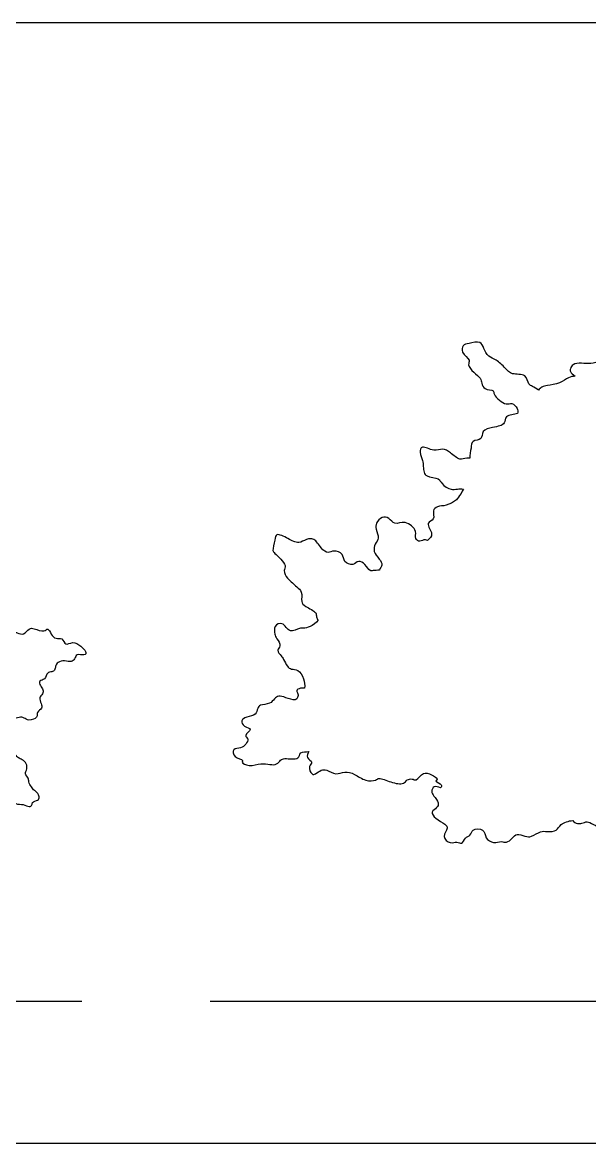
# Model space of a CAD drawing. Header units: millimetres. Extents: x 34 to 295, y 0 to 64.
# Drawn here: x 101.09 to 107.64, y 0.16 to 13.1 of the extents above; entities that cross this region are included whole.
import ezdxf

# ---------------------------------------------------------------- set-up
doc = ezdxf.new("R2010")
doc.units = ezdxf.units.MM
for name, color, linetype, true_color in [('AG-DIAGRAM', 7, 'Continuous', 0xfecc66), ('AG-PLANTS', 7, 'Continuous', 0x66ccff), ('X-VPRT', 6, 'Continuous', 0xff00ff)]:
    doc.layers.add(name, color=color, linetype=linetype, true_color=true_color)

msp = doc.modelspace()

# ---------------------------------------------------------------- linework, layer by layer
at = {"layer": 'AG-DIAGRAM'}
for p, q in [((89.746, 1.799), (101.776, 1.799)), ((103.258, 1.799), (115.288, 1.799))]:
    msp.add_line(p, q, dxfattribs=at)
at = {"layer": 'AG-PLANTS'}
for points, knots in [([(107.048, 8.854), (107.024, 8.867), (106.98, 8.899), (106.926, 8.916), (106.91, 9.053), (106.735, 9.023), (106.665, 9.109), (106.562, 9.209), (106.466, 9.235), (106.414, 9.334), (106.383, 9.427), (106.244, 9.393), (106.17, 9.379), (106.15, 9.283), (106.268, 9.204), (106.222, 9.144), (106.299, 9.055), (106.379, 8.997), (106.391, 8.934), (106.414, 8.854), (106.542, 8.859), (106.518, 8.795), (106.674, 8.669), (106.737, 8.717), (106.812, 8.643), (106.808, 8.609), (106.805, 8.585)], [-17.685858, -17.685858, -17.685858, -17.685858, -17.168488, -16.757518, -16.1713, -15.484646, -14.890546, -14.209593, -13.649894, -13.056277, -12.538621, -11.896836, -11.408232, -10.913781, -10.284796, -9.874872, -9.283061, -8.710219, -8.260647, -7.772042, -7.203795, -6.823891, -6.066402, -5.604749, -5.080544, -4.66148, -4.66148, -4.66148, -4.66148]), ([(108.362, 9.202), (108.354, 9.2), (108.311, 9.184), (108.102, 9.148), (107.945, 9.26), (107.769, 9.192), (107.654, 9.153), (107.547, 9.168), (107.441, 9.16), (107.414, 9.103), (107.407, 9.064), (107.446, 9.034), (107.471, 9.015)], [-14.727929, -14.727929, -14.727929, -14.727929, -14.501341, -13.657347, -12.873232, -12.121901, -11.49211, -10.896139, -10.328167, -9.902232, -9.567383, -9.104895, -9.104895, -9.104895, -9.104895]), ([(107.471, 9.015), (107.445, 9.012), (107.389, 9.006), (107.295, 8.925), (107.15, 8.911), (107.093, 8.895), (107.056, 8.867), (107.048, 8.854)], [-15.882863, -15.882863, -15.882863, -15.882863, -15.378778, -14.746396, -14.064753, -13.592957, -13.251258, -13.251258, -13.251258, -13.251258]), ([(106.805, 8.585), (106.782, 8.581), (106.742, 8.566), (106.662, 8.559), (106.662, 8.468), (106.597, 8.437), (106.52, 8.425), (106.385, 8.394), (106.406, 8.273), (106.273, 8.28), (106.271, 8.18), (106.253, 8.107), (106.253, 8.067)], [0, 0, 0, 0, 0.473354, 0.940163, 1.431927, 1.88084, 2.409146, 3.033329, 3.562506, 4.116126, 4.62922, 5.254542, 5.254542, 5.254542, 5.254542]), ([(106.253, 8.067), (106.241, 8.069), (106.2, 8.07), (106.134, 8.037), (106.033, 8.135), (105.939, 8.189), (105.84, 8.135), (105.699, 8.227), (105.667, 8.131), (105.714, 8.044), (105.716, 7.975), (105.722, 7.905), (105.751, 7.849), (105.906, 7.844), (105.922, 7.769), (106.04, 7.696), (106.094, 7.714), (106.156, 7.714), (106.181, 7.712)], [-13.827906, -13.827906, -13.827906, -13.827906, -13.633347, -13.116998, -12.464221, -11.888049, -11.309128, -10.646732, -10.188609, -9.619997, -9.141395, -8.670693, -8.242663, -7.580267, -7.105098, -6.471756, -5.971886, -5.661276, -5.661276, -5.661276, -5.661276]), ([(106.181, 7.712), (106.165, 7.679), (106.122, 7.617), (106.093, 7.576), (105.982, 7.514), (105.881, 7.519), (105.816, 7.464), (105.86, 7.357), (105.732, 7.325), (105.848, 7.191), (105.788, 7.138), (105.765, 7.118)], [-4.933195, -4.933195, -4.933195, -4.933195, -4.331123, -3.916894, -3.293005, -2.711227, -2.242738, -1.699357, -1.18722, -0.549361, 0, 0, 0, 0]), ([(105.765, 7.118), (105.757, 7.122), (105.724, 7.134), (105.681, 7.094), (105.61, 7.14), (105.655, 7.231), (105.51, 7.358), (105.384, 7.289), (105.325, 7.385), (105.237, 7.396), (105.167, 7.322), (105.165, 7.248), (105.214, 7.143), (105.156, 7.081), (105.137, 6.987), (105.206, 6.908), (105.26, 6.835), (105.214, 6.799), (105.212, 6.775)], [-10.809645, -10.809645, -10.809645, -10.809645, -10.647674, -10.186169, -9.747167, -9.230091, -8.508882, -7.884296, -7.337154, -6.833338, -6.288344, -5.801305, -5.214321, -4.711534, -4.177588, -3.591761, -3.088973, -2.636321, -2.636321, -2.636321, -2.636321]), ([(105.212, 6.775), (105.187, 6.773), (105.138, 6.774), (105.097, 6.759), (105.048, 6.846), (104.968, 6.898), (104.91, 6.821), (104.791, 6.866), (104.8, 6.969), (104.684, 7.012), (104.617, 6.963), (104.531, 7.027), (104.463, 7.151), (104.365, 7.134), (104.276, 7.076), (104.161, 7.137), (104.014, 7.212), (104.004, 7.121), (103.971, 6.998), (104.002, 6.972), (104.153, 6.83), (104.096, 6.773), (104.146, 6.676), (104.208, 6.63), (104.253, 6.58), (104.328, 6.53), (104.3, 6.408), (104.352, 6.354), (104.493, 6.291), (104.477, 6.242), (104.493, 6.21), (104.503, 6.197)], [-17.501539, -17.501539, -17.501539, -17.501539, -17.005816, -16.668881, -16.120744, -15.606909, -15.109814, -14.541202, -14.007069, -13.433536, -12.950681, -12.397061, -11.738042, -11.215964, -10.655957, -9.997739, -9.334115, -8.871878, -8.239893, -7.870515, -7.094779, -6.65704, -6.098425, -5.586288, -5.117799, -4.605236, -4.01492, -3.522675, -2.84932, -2.456428, -2.170978, -2.170978, -2.170978, -2.170978]), ([(100.384, 5.857), (100.41, 5.856), (100.468, 5.861), (100.52, 5.942), (100.58, 5.951), (100.666, 5.93), (100.701, 5.991), (100.768, 6.026), (100.875, 5.981), (100.913, 6.004), (100.986, 6.062), (101.029, 6.053), (101.11, 6.021), (101.164, 6.108), (101.226, 6.105), (101.338, 6.054), (101.384, 6.116), (101.421, 6.032), (101.47, 5.975), (101.554, 6.004), (101.581, 5.894), (101.673, 5.961), (101.764, 5.901), (101.82, 5.844), (101.826, 5.788), (101.736, 5.805), (101.706, 5.794), (101.69, 5.733), (101.634, 5.712), (101.556, 5.739), (101.485, 5.705), (101.469, 5.666), (101.465, 5.619), (101.429, 5.598), (101.369, 5.601), (101.358, 5.506), (101.276, 5.506), (101.294, 5.438), (101.332, 5.399), (101.326, 5.345), (101.275, 5.305), (101.305, 5.235), (101.325, 5.179), (101.247, 5.14), (101.272, 5.069), (101.161, 5.032), (101.109, 5.068), (101.081, 5.086), (101.012, 5.06), (100.957, 5.071), (100.894, 5.111), (100.871, 5.139)], [0, 0, 0, 0, 0.510949, 1.045953, 1.480523, 1.988015, 2.43477, 2.915489, 3.501874, 3.880698, 4.413604, 4.789279, 5.280238, 5.808106, 6.244496, 6.857975, 7.250083, 7.727641, 8.216282, 8.687505, 9.181609, 9.69357, 10.272256, 10.791214, 11.123654, 11.625072, 11.939777, 12.36525, 12.781263, 13.295796, 13.778949, 14.14175, 14.51564, 14.867961, 15.269103, 15.77156, 16.209636, 16.617727, 17.046694, 17.439579, 17.866146, 18.341621, 18.749712, 19.224662, 19.650743, 20.206202, 20.651262, 20.965966, 21.433739, 21.865535, 22.461086, 22.461086, 22.461086, 22.461086]), ([(104.503, 6.197), (104.479, 6.166), (104.416, 6.117), (104.332, 6.103), (104.287, 6.114), (104.169, 6.033), (104.099, 6.19), (103.989, 6.135), (103.999, 6.034), (104.024, 5.987), (104.085, 5.899), (104.013, 5.852), (104.081, 5.785), (104.105, 5.748), (104.143, 5.663), (104.194, 5.627), (104.277, 5.632), (104.342, 5.522), (104.35, 5.451), (104.347, 5.415)], [-8.825051, -8.825051, -8.825051, -8.825051, -8.200322, -7.691959, -7.304933, -6.706502, -6.060324, -5.538394, -4.99964, -4.556426, -4.014903, -3.581271, -3.08766, -2.677239, -2.140028, -1.699088, -1.208961, -0.595902, 0, 0, 0, 0]), ([(97.137, 5.398), (97.135, 5.381), (97.132, 5.328), (97.245, 5.357), (97.229, 5.213), (97.313, 5.256), (97.323, 5.167), (97.416, 5.218), (97.464, 5.13), (97.538, 5.124), (97.62, 5.043), (97.652, 4.987), (97.72, 5.051), (97.781, 4.918), (97.872, 4.874), (97.946, 4.915), (98.023, 4.823), (98.063, 4.794), (98.146, 4.861), (98.211, 4.759), (98.288, 4.752), (98.349, 4.766), (98.436, 4.77), (98.393, 4.855), (98.495, 4.856), (98.51, 4.929), (98.584, 4.945), (98.62, 4.864), (98.651, 4.833), (98.706, 4.848), (98.816, 4.865), (98.817, 4.781), (98.87, 4.738), (98.826, 4.676), (98.806, 4.602), (99.004, 4.622), (98.968, 4.444), (99.101, 4.471), (99.138, 4.34), (99.257, 4.384), (99.305, 4.273), (99.406, 4.316), (99.514, 4.289), (99.578, 4.192), (99.656, 4.235), (99.696, 4.262), (99.794, 4.207), (99.841, 4.29), (99.936, 4.195), (100.02, 4.152), (100.097, 4.263), (100.152, 4.164), (100.243, 4.17), (100.234, 4.225), (100.323, 4.241), (100.281, 4.35), (100.385, 4.338), (100.389, 4.26), (100.499, 4.226), (100.568, 4.249), (100.626, 4.153), (100.679, 4.208), (100.759, 4.17), (100.807, 4.215), (100.796, 4.274), (100.795, 4.316), (100.894, 4.295), (100.88, 4.216), (100.929, 4.221), (100.922, 4.152), (100.963, 4.138), (101.007, 4.064), (101.1, 4.081), (101.162, 4.035), (101.207, 4.061), (101.195, 4.104), (101.271, 4.115), (101.29, 4.157), (101.261, 4.211), (101.225, 4.23), (101.19, 4.273), (101.158, 4.33), (101.162, 4.377), (101.11, 4.423), (101.146, 4.482), (101.14, 4.543), (101.089, 4.591), (101.04, 4.607), (101.006, 4.643), (100.985, 4.689), (100.957, 4.722), (100.909, 4.717), (100.861, 4.722), (100.802, 4.76), (100.763, 4.811), (100.73, 4.829), (100.661, 4.821), (100.608, 4.86), (100.567, 4.918), (100.499, 4.929), (100.453, 4.919), (100.421, 4.972), (100.383, 4.976), (100.354, 4.99), (100.345, 4.993)], [0, 0, 0, 0, 0.412513, 0.909439, 1.461387, 1.873073, 2.294729, 2.78315, 3.29743, 3.783891, 4.397242, 4.799322, 5.226144, 5.853693, 6.413289, 6.886927, 7.480957, 7.858041, 8.363963, 8.932086, 9.416706, 9.8915, 10.348501, 10.771303, 11.256572, 11.717589, 12.143297, 12.655343, 13.011149, 13.44103, 13.991431, 14.451058, 14.883095, 15.355509, 15.754131, 16.430272, 17.0467, 17.59132, 18.173179, 18.728802, 19.272196, 19.81518, 20.411336, 20.983563, 21.463944, 21.857755, 22.406002, 22.856606, 23.464139, 23.988914, 24.537503, 25.058735, 25.5315, 25.884397, 26.349694, 26.849212, 27.300689, 27.765803, 28.34037, 28.814008, 29.335043, 29.754544, 30.258984, 30.670228, 31.110294, 31.414867, 31.9035, 32.348334, 32.657389, 33.073851, 33.434353, 33.930221, 34.460217, 34.945541, 35.298297, 35.618248, 36.075184, 36.434098, 36.86084, 37.227123, 37.64679, 38.106099, 38.489573, 38.924411, 39.364766, 39.800351, 40.263182, 40.674071, 41.067127, 41.475687, 41.836189, 42.216116, 42.610986, 43.090601, 43.545783, 43.885631, 44.342891, 44.800601, 45.278361, 45.736136, 46.109486, 46.528653, 46.900814, 47.074123, 47.074123, 47.074123, 47.074123]), ([(104.347, 5.415), (104.33, 5.415), (104.287, 5.414), (104.241, 5.386), (104.275, 5.349), (104.269, 5.304), (104.238, 5.266), (104.126, 5.302), (104.048, 5.335), (103.995, 5.29), (103.95, 5.225), (103.832, 5.227), (103.801, 5.181), (103.791, 5.098), (103.678, 5.085), (103.603, 5.043), (103.642, 4.966), (103.76, 4.944), (103.636, 4.867), (103.708, 4.829), (103.667, 4.76), (103.613, 4.716), (103.512, 4.721), (103.525, 4.607), (103.649, 4.588), (103.608, 4.552), (103.717, 4.503), (103.84, 4.551), (103.942, 4.532), (104.028, 4.525), (104.069, 4.587), (104.114, 4.61), (104.293, 4.577), (104.281, 4.681), (104.364, 4.677), (104.395, 4.682)], [-22.066928, -22.066928, -22.066928, -22.066928, -21.826523, -21.406605, -21.056404, -20.683053, -20.327247, -19.72293, -19.202761, -18.765706, -18.263672, -17.673009, -17.271879, -16.791717, -16.202448, -15.719593, -15.246845, -14.744924, -14.220051, -13.825283, -13.366121, -12.876905, -12.366052, -11.862217, -11.298018, -11.033865, -10.494182, -9.8229, -9.238664, -8.730955, -8.274029, -7.861624, -7.159865, -6.690127, -6.215564, -6.215564, -6.215564, -6.215564]), ([(104.395, 4.682), (104.383, 4.661), (104.358, 4.607), (104.454, 4.56), (104.381, 4.515), (104.426, 4.408), (104.476, 4.421), (104.538, 4.474), (104.604, 4.473), (104.708, 4.405), (104.81, 4.456), (104.929, 4.426), (105.041, 4.336), (105.168, 4.344), (105.208, 4.388), (105.339, 4.322), (105.492, 4.296), (105.525, 4.36), (105.589, 4.372), (105.64, 4.335), (105.714, 4.455), (105.806, 4.419), (105.898, 4.365), (105.838, 4.338), (105.946, 4.302), (105.922, 4.274), (105.917, 4.264)], [0, 0, 0, 0, 0.480103, 0.964584, 1.386725, 1.938417, 2.297421, 2.805987, 3.255767, 3.866005, 4.450517, 5.063996, 5.754724, 6.366282, 6.75839, 7.433424, 8.126732, 8.564361, 8.997435, 9.391399, 9.992288, 10.549439, 11.065345, 11.348064, 11.85013, 12.177086, 12.177086, 12.177086, 12.177086]), ([(105.917, 4.264), (105.891, 4.271), (105.837, 4.292), (105.804, 4.218), (105.839, 4.168), (105.901, 4.091), (105.879, 4.029), (105.795, 3.988), (105.862, 3.901), (105.965, 3.851), (106.015, 3.795), (105.921, 3.7), (106.028, 3.608), (106.102, 3.65), (106.166, 3.602), (106.197, 3.693), (106.266, 3.708), (106.276, 3.793), (106.427, 3.797), (106.427, 3.677), (106.528, 3.617), (106.616, 3.652), (106.68, 3.622), (106.745, 3.68), (106.795, 3.742), (106.893, 3.698), (106.969, 3.692), (107.07, 3.769), (107.146, 3.755), (107.266, 3.76), (107.294, 3.853), (107.396, 3.882), (107.444, 3.884)], [-15.63351, -15.63351, -15.63351, -15.63351, -15.14788, -14.708719, -14.264968, -13.711066, -13.27907, -12.790781, -12.268219, -11.631629, -11.201825, -10.625453, -10.049999, -9.54643, -9.11998, -8.630191, -8.17416, -7.701486, -7.104898, -6.536956, -5.96024, -5.420138, -4.975637, -4.463365, -3.979468, -3.425566, -2.922685, -2.308694, -1.796423, -1.211755, -0.689963, 0, 0, 0, 0]), ([(107.444, 3.884), (107.457, 3.866), (107.497, 3.846), (107.547, 3.85), (107.612, 3.882), (107.678, 3.837), (107.847, 3.765), (107.899, 3.807), (107.943, 3.837), (108.031, 3.783), (108.103, 3.796), (108.126, 3.853), (108.226, 3.783), (108.295, 3.912), (108.383, 3.84), (108.453, 3.884), (108.554, 3.818), (108.7, 3.97), (108.83, 3.865), (108.921, 3.937), (108.921, 3.993), (109.02, 3.965), (109.099, 3.957), (109.173, 4.003), (109.217, 4.032), (109.281, 4.014), (109.358, 4.023), (109.396, 4.032)], [9.596839, 9.596839, 9.596839, 9.596839, 10.037475, 10.446536, 10.898847, 11.411133, 12.170511, 12.607042, 12.990113, 13.55542, 14.020299, 14.394601, 14.928919, 15.517464, 16.041473, 16.521014, 17.085905, 17.837975, 18.504467, 19.055502, 19.414901, 19.93951, 20.469823, 20.991204, 21.390879, 21.852711, 22.42838, 22.42838, 22.42838, 22.42838])]:
    msp.add_open_spline(points, degree=3, knots=knots, dxfattribs=at)
at = {"layer": 'X-VPRT'}
msp.add_lwpolyline([(88.198, 0.156), (88.198, 13.099), (116.896, 13.099), (116.896, 0.156)], close=True, dxfattribs=at)

doc.saveas('drawing.dxf')
